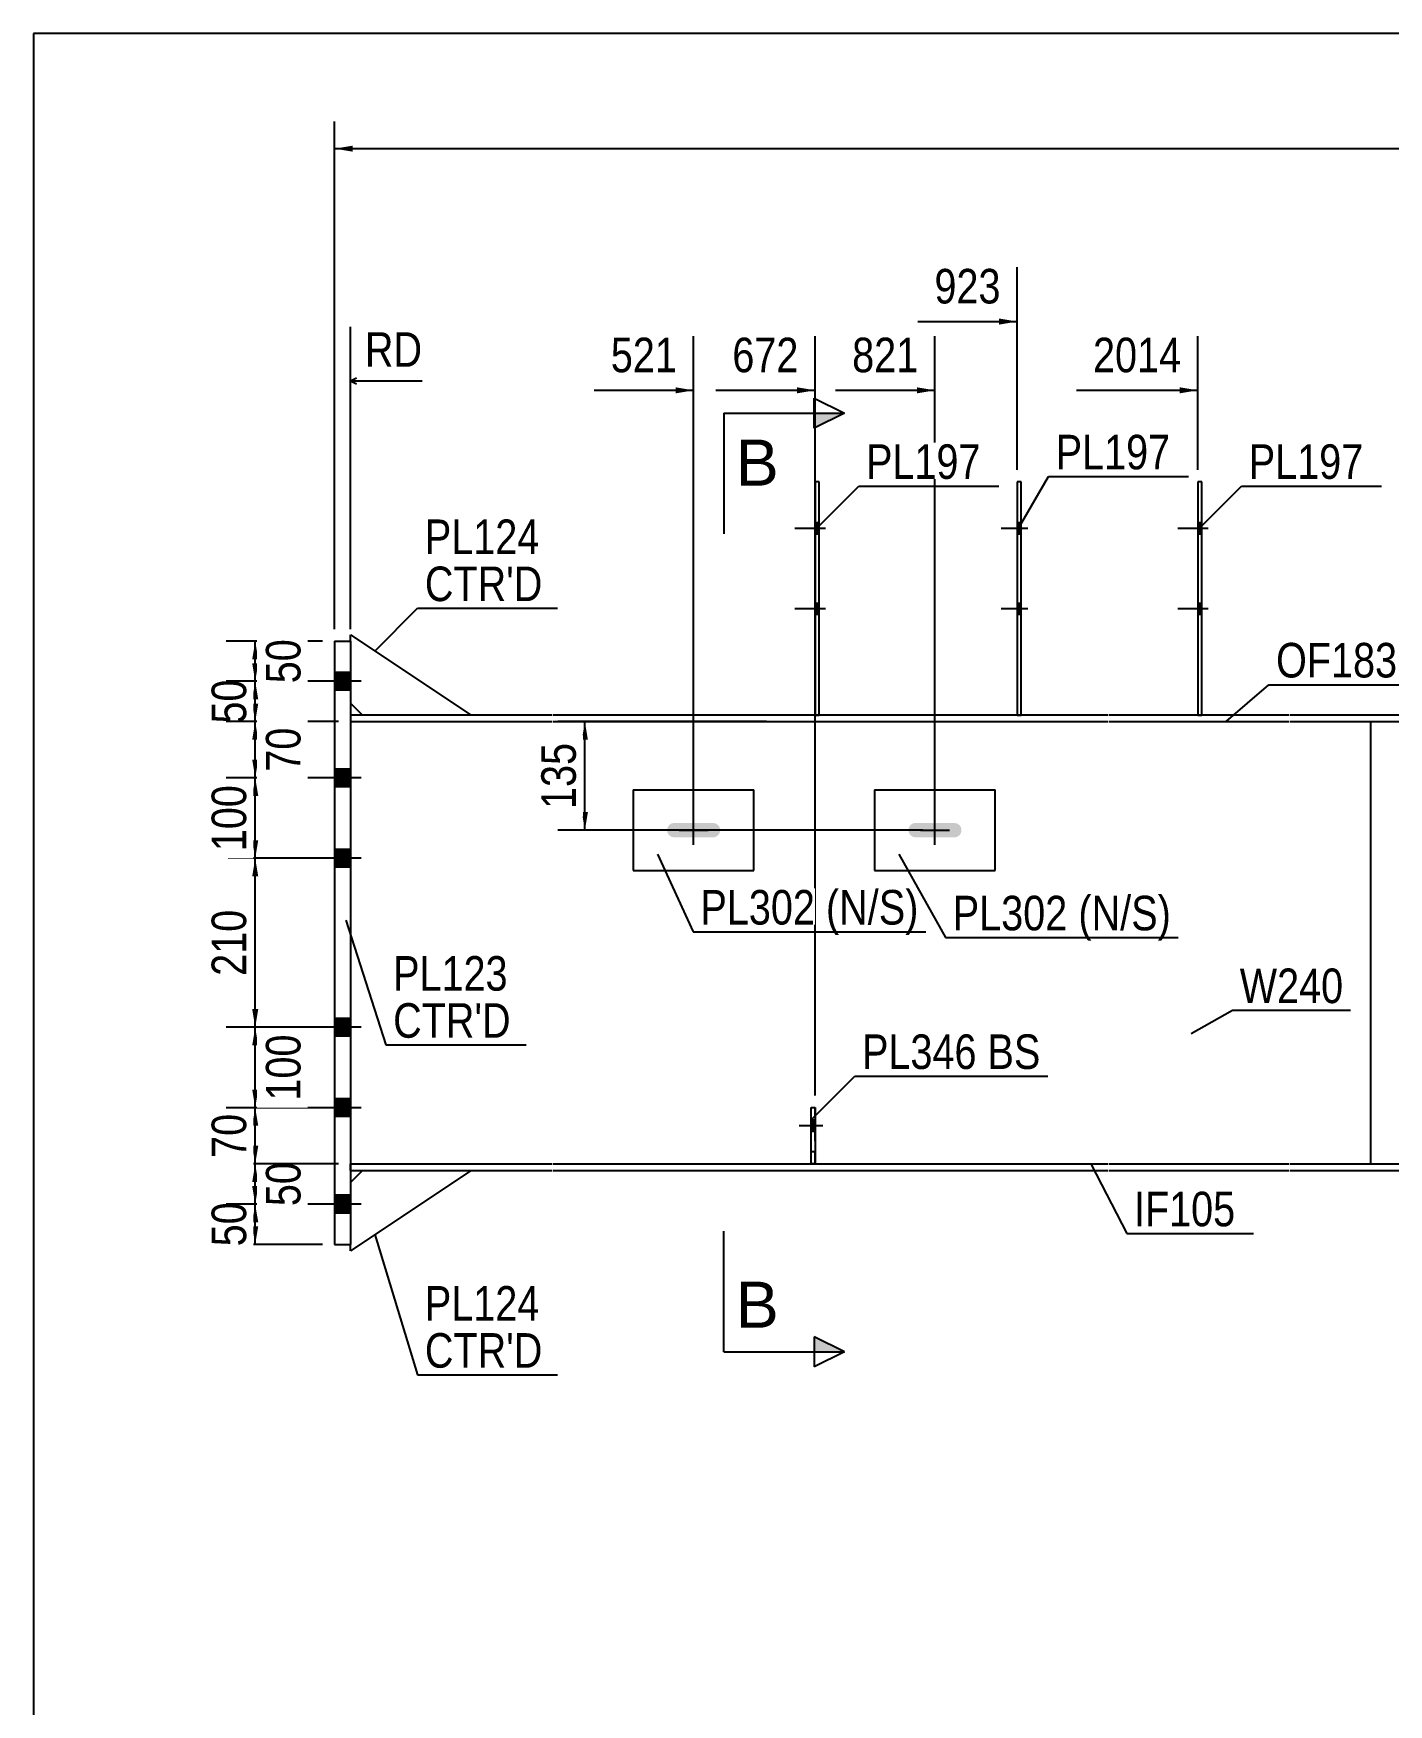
# Model space of a CAD drawing. Header units: millimetres. Extents: x -29 to 374, y -202 to 75.
# Drawn here: x -26.3 to 86, y -63.1 to 75.4 of the extents above; entities that cross this region are included whole.
import ezdxf

# ---------------------------------------------------------------- set-up
doc = ezdxf.new("R2010")
doc.units = ezdxf.units.MM
doc.linetypes.add('DXK_LINE_DOT1', pattern=[1.8814, 0.9407, -0.9407])
doc.linetypes.add('DXK_LINE_DOT2', pattern=[3.9198, 1.9599, -1.9599])
doc.styles.add('Arial', font='ARIAL.TTF', dxfattribs={"height": 0.2})
doc.styles.add('Arial Narrow', font='ARIALN.TTF', dxfattribs={"height": 0.2})

# ---------------------------------------------------------------- blocks, each defined once
blk = doc.blocks.new('Unknown-623588306-1210')
at = {"color": 5, "linetype": 'Continuous'}
for p, q in [((373.72, 75.37), (-26.28, 75.37)), ((-26.28, 75.37), (-26.28, -201.63))]:
    blk.add_line(p, q, dxfattribs=at)
blk = doc.blocks.new('Part-623588306-1544 - 1520')
at = {"color": 2, "linetype": 'Continuous'}
for p, q in [((23.43, 12.67), (33.43, 12.67)), ((23.43, 12.67), (23.43, 6)), ((33.43, 6), (33.43, 12.67)), ((23.43, 6), (33.43, 6))]:
    blk.add_line(p, q, dxfattribs=at)
blk = doc.blocks.new('Part-623588306-1549 - 1520')
at = {"color": 2, "linetype": 'Continuous'}
for p, q in [((16.67, 18.87), (0, 18.87)), ((0, 18.33), (16.67, 18.33)), ((62.78, 18.87), (16.77, 18.87)), ((16.77, 18.33), (62.78, 18.33)), ((77.75, 18.87), (62.88, 18.87)), ((62.88, 18.33), (77.75, 18.33)), ((91.18, 18.87), (77.85, 18.87)), ((77.85, 18.33), (91.18, 18.33)), ((97.95, 18.87), (91.28, 18.87)), ((91.28, 18.33), (97.95, 18.33)), ((97.95, 18.33), (97.95, 18.87))]:
    blk.add_line(p, q, dxfattribs=at)
at = {"color": 7, "linetype": 'DXK_LINE_DOT1'}
blk.add_line((0, 18.87), (0, 18.33), dxfattribs=at)
blk = doc.blocks.new('Bolt-623588306-2225 - 1520')
at = {"linetype": 'Continuous'}
for points in [[(55.58, 33.87), (55.58, 34.8), (55.25, 34.8), (55.25, 33.87)], [(55.58, 33.87), (55.58, 34.8), (55.25, 34.8), (55.25, 33.87)], [(55.58, 27.2), (55.58, 28.13), (55.25, 28.13), (55.25, 27.2)], [(55.58, 27.2), (55.58, 28.13), (55.25, 28.13), (55.25, 27.2)]]:
    blk.add_hatch(color=3, dxfattribs=at).paths.add_polyline_path(points)
at = {"color": 3, "linetype": 'Continuous'}
for p, q in [((55.58, 34.8), (55.25, 34.8)), ((55.58, 34.8), (55.25, 34.8)), ((56.12, 34.33), (53.92, 34.33)), ((56.12, 34.33), (53.92, 34.33)), ((55.58, 33.87), (55.25, 33.87)), ((55.58, 33.87), (55.25, 33.87)), ((55.58, 28.13), (55.25, 28.13)), ((55.58, 28.13), (55.25, 28.13)), ((56.12, 27.67), (53.92, 27.67)), ((56.12, 27.67), (53.92, 27.67)), ((55.58, 27.2), (55.25, 27.2)), ((55.58, 27.2), (55.25, 27.2))]:
    blk.add_line(p, q, dxfattribs=at)
blk = doc.blocks.new('Part-623588306-1620 - 1520')
at = {"color": 2, "linetype": 'Continuous'}
for p, q in [((0, -18.33), (16.67, -18.33)), ((0, -18.87), (16.67, -18.87)), ((16.77, -18.33), (62.78, -18.33)), ((16.77, -18.87), (62.78, -18.87)), ((62.88, -18.33), (77.75, -18.33)), ((62.88, -18.87), (77.75, -18.87)), ((77.85, -18.33), (91.18, -18.33)), ((77.85, -18.87), (91.18, -18.87)), ((91.28, -18.33), (97.95, -18.33)), ((91.28, -18.87), (97.95, -18.87)), ((97.95, -18.87), (97.95, -18.33))]:
    blk.add_line(p, q, dxfattribs=at)
at = {"color": 7, "linetype": 'DXK_LINE_DOT1'}
blk.add_line((0, -18.87), (0, -18.33), dxfattribs=at)
blk = doc.blocks.new('Part-623588306-1642 - 1520')
at = {"color": 2, "linetype": 'Continuous'}
blk.add_line((84.52, 18.33), (84.52, -18.33), dxfattribs=at)
at = {"color": 7, "linetype": 'DXK_LINE_DOT1'}
for p, q in [((84.52, 18.33), (91.18, 18.33)), ((91.28, 18.33), (109.19, 18.33)), ((109.29, 18.33), (124.16, 18.33)), ((124.26, 18.33), (139.33, 18.33)), ((139.43, 18.33), (152.76, 18.33)), ((152.86, 18.33), (198.88, 18.33)), ((198.98, 18.33), (214.04, 18.33)), ((214.14, 18.33), (229.01, 18.33)), ((229.11, 18.33), (241.33, 18.33)), ((241.33, 18.33), (241.33, -18.33)), ((84.52, -18.33), (91.18, -18.33)), ((91.28, -18.33), (109.19, -18.33)), ((109.29, -18.33), (124.16, -18.33)), ((124.26, -18.33), (139.33, -18.33)), ((139.43, -18.33), (152.76, -18.33)), ((152.86, -18.33), (198.88, -18.33)), ((198.98, -18.33), (214.04, -18.33)), ((214.14, -18.33), (229.01, -18.33)), ((229.11, -18.33), (241.33, -18.33))]:
    blk.add_line(p, q, dxfattribs=at)
blk = doc.blocks.new('Part-623588306-2126 - 1520')
at = {"color": 7, "linetype": 'DXK_LINE_DOT1'}
for p, q in [((0, 18.33), (0, -18.33)), ((0, 18.33), (16.67, 18.33)), ((16.77, 18.33), (62.78, 18.33)), ((62.88, 18.33), (77.75, 18.33)), ((77.85, 18.33), (84.52, 18.33)), ((0, -18.33), (16.67, -18.33)), ((16.77, -18.33), (62.78, -18.33)), ((62.88, -18.33), (77.75, -18.33)), ((77.85, -18.33), (84.52, -18.33))]:
    blk.add_line(p, q, dxfattribs=at)
at = {"color": 2, "linetype": 'Continuous'}
blk.add_line((84.52, 18.33), (84.52, -18.33), dxfattribs=at)
blk = doc.blocks.new('Part-623588306-1838 - 1520')
at = {"color": 2, "linetype": 'Continuous'}
for p, q in [((10, -18.87), (0, -25.53)), ((1, -18.87), (0, -19.87)), ((0, -25.53), (0, -25))]:
    blk.add_line(p, q, dxfattribs=at)
at = {"color": 7, "linetype": 'DXK_LINE_DOT1'}
for p, q in [((1, -18.87), (10, -18.87)), ((0, -19.87), (0, -25))]:
    blk.add_line(p, q, dxfattribs=at)
blk = doc.blocks.new('Bolt-623588306-2236 - 1520')
at = {"linetype": 'Continuous'}
blk.add_hatch(color=3, dxfattribs=at).paths.add_polyline_path([(50.46, 8.91), (50.59, 9.1), (50.63, 9.33), (50.59, 9.56), (50.46, 9.76), (50.26, 9.89), (50.03, 9.93), (46.83, 9.93), (46.6, 9.89), (46.41, 9.76), (46.28, 9.56), (46.23, 9.33), (46.28, 9.1), (46.41, 8.91), (46.6, 8.78), (46.83, 8.73), (50.03, 8.73), (50.26, 8.78)])
at = {"color": 3, "linetype": 'Continuous'}
for p, q in [((48.43, 8.13), (48.43, 10.53)), ((47.23, 9.33), (49.63, 9.33))]:
    blk.add_line(p, q, dxfattribs=at)
blk = doc.blocks.new('Part-623588306-1804 - 1520')
at = {"color": 2, "linetype": 'Continuous'}
for p, q in [((-1.33, 25), (0, 25)), ((-1.33, 25), (-1.33, -25)), ((0, 25), (0, -25)), ((-1.33, -25), (0, -25))]:
    blk.add_line(p, q, dxfattribs=at)
blk = doc.blocks.new('Part-623588306-2064 - 1520')
at = {"color": 2, "linetype": 'Continuous'}
for p, q in [((55.58, 38.2), (55.25, 38.2)), ((55.25, 38.2), (55.25, 18.87)), ((55.58, 18.87), (55.58, 38.2))]:
    blk.add_line(p, q, dxfattribs=at)
at = {"color": 7, "linetype": 'DXK_LINE_DOT1'}
blk.add_line((55.25, 18.87), (55.58, 18.87), dxfattribs=at)
blk = doc.blocks.new('Part-623588306-1833 - 1520')
at = {"color": 2, "linetype": 'Continuous'}
for p, q in [((0, 25), (0, 25.53)), ((0, 25.53), (10, 18.87)), ((0, 19.87), (1, 18.87))]:
    blk.add_line(p, q, dxfattribs=at)
at = {"color": 7, "linetype": 'DXK_LINE_DOT1'}
for p, q in [((0, 25), (0, 19.87)), ((10, 18.87), (1, 18.87))]:
    blk.add_line(p, q, dxfattribs=at)
blk = doc.blocks.new('Bolt-623588306-11699 - 1520')
at = {"linetype": 'Continuous'}
for points in [[(70.55, 33.87), (70.55, 34.8), (70.22, 34.8), (70.22, 33.87)], [(70.55, 33.87), (70.55, 34.8), (70.22, 34.8), (70.22, 33.87)], [(70.55, 27.2), (70.55, 28.13), (70.22, 28.13), (70.22, 27.2)], [(70.55, 27.2), (70.55, 28.13), (70.22, 28.13), (70.22, 27.2)]]:
    blk.add_hatch(color=3, dxfattribs=at).paths.add_polyline_path(points)
at = {"color": 3, "linetype": 'Continuous'}
for p, q in [((70.55, 34.8), (70.22, 34.8)), ((70.55, 34.8), (70.22, 34.8)), ((71.08, 34.33), (68.55, 34.33)), ((71.08, 34.33), (68.55, 34.33)), ((70.55, 33.87), (70.22, 33.87)), ((70.55, 33.87), (70.22, 33.87)), ((70.55, 28.13), (70.22, 28.13)), ((70.55, 28.13), (70.22, 28.13)), ((71.08, 27.67), (68.55, 27.67)), ((71.08, 27.67), (68.55, 27.67)), ((70.55, 27.2), (70.22, 27.2)), ((70.55, 27.2), (70.22, 27.2))]:
    blk.add_line(p, q, dxfattribs=at)
blk = doc.blocks.new('Part-623588306-1853 - 1520')
at = {"color": 2, "linetype": 'Continuous'}
for p, q in [((43.43, 12.67), (53.43, 12.67)), ((43.43, 12.67), (43.43, 6)), ((53.43, 6), (53.43, 12.67)), ((43.43, 6), (53.43, 6))]:
    blk.add_line(p, q, dxfattribs=at)
blk = doc.blocks.new('Part-623588306-11654 - 1520')
at = {"color": 2, "linetype": 'Continuous'}
for p, q in [((70.55, 38.2), (70.22, 38.2)), ((70.22, 38.2), (70.22, 18.87)), ((70.55, 18.87), (70.55, 38.2))]:
    blk.add_line(p, q, dxfattribs=at)
at = {"color": 7, "linetype": 'DXK_LINE_DOT1'}
blk.add_line((70.22, 18.87), (70.55, 18.87), dxfattribs=at)
blk = doc.blocks.new('Bolt-623588306-2130 - 1520')
at = {"linetype": 'Continuous'}
for points in [[(-1.33, 22.4), (-1.33, 20.93), (0, 20.93), (0, 22.4)], [(-1.33, 22.4), (-1.33, 20.93), (0, 20.93), (0, 22.4)], [(-1.33, 14.4), (-1.33, 12.93), (0, 12.93), (0, 14.4)], [(-1.33, 14.4), (-1.33, 12.93), (0, 12.93), (0, 14.4)], [(-1.33, 7.73), (-1.33, 6.27), (0, 6.27), (0, 7.73)], [(-1.33, 7.73), (-1.33, 6.27), (0, 6.27), (0, 7.73)], [(-1.33, -6.27), (-1.33, -7.73), (0, -7.73), (0, -6.27)], [(-1.33, -6.27), (-1.33, -7.73), (0, -7.73), (0, -6.27)], [(-1.33, -12.93), (-1.33, -14.4), (0, -14.4), (0, -12.93)], [(-1.33, -12.93), (-1.33, -14.4), (0, -14.4), (0, -12.93)], [(-1.33, -20.93), (-1.33, -22.4), (0, -22.4), (0, -20.93)], [(-1.33, -20.93), (-1.33, -22.4), (0, -22.4), (0, -20.93)]]:
    blk.add_hatch(color=3, dxfattribs=at).paths.add_polyline_path(points)
at = {"color": 3, "linetype": 'Continuous'}
for p, q in [((0, 22.4), (-1.33, 22.4)), ((0, 22.4), (-1.33, 22.4)), ((0.89, 21.67), (-5.33, 21.67)), ((0.89, 21.67), (-5.33, 21.67)), ((0, 20.93), (-1.33, 20.93)), ((0, 20.93), (-1.33, 20.93)), ((0, 14.4), (-1.33, 14.4)), ((0, 14.4), (-1.33, 14.4)), ((0.89, 13.67), (-5.33, 13.67)), ((0.89, 13.67), (-5.33, 13.67)), ((0, 12.93), (-1.33, 12.93)), ((0, 12.93), (-1.33, 12.93)), ((0.89, 7), (-5.33, 7)), ((0.89, 7), (-5.33, 7)), ((0, 7.73), (-1.33, 7.73)), ((0, 7.73), (-1.33, 7.73)), ((0, 6.27), (-1.33, 6.27)), ((0, 6.27), (-1.33, 6.27)), ((0, -6.27), (-1.33, -6.27)), ((0, -6.27), (-1.33, -6.27)), ((0.89, -7), (-5.33, -7)), ((0.89, -7), (-5.33, -7)), ((0, -7.73), (-1.33, -7.73)), ((0, -7.73), (-1.33, -7.73)), ((0.89, -13.67), (-5.33, -13.67)), ((0.89, -13.67), (-5.33, -13.67)), ((0, -12.93), (-1.33, -12.93)), ((0, -12.93), (-1.33, -12.93)), ((0, -14.4), (-1.33, -14.4)), ((0, -14.4), (-1.33, -14.4)), ((0.89, -21.67), (-5.33, -21.67)), ((0.89, -21.67), (-5.33, -21.67)), ((0, -20.93), (-1.33, -20.93)), ((0, -20.93), (-1.33, -20.93)), ((0, -22.4), (-1.33, -22.4)), ((0, -22.4), (-1.33, -22.4))]:
    blk.add_line(p, q, dxfattribs=at)
blk = doc.blocks.new('Part-623588306-11651 - 1520')
at = {"color": 2, "linetype": 'Continuous'}
for p, q in [((38.17, -18.31), (38.17, -13.65)), ((38.17, -13.65), (38.5, -13.65)), ((38.5, -13.65), (38.5, -18.31)), ((38.5, -18.31), (38.17, -18.31))]:
    blk.add_line(p, q, dxfattribs=at)
blk = doc.blocks.new('Bolt-623588306-2215 - 1520')
at = {"linetype": 'Continuous'}
blk.add_hatch(color=3, dxfattribs=at).paths.add_polyline_path([(30.46, 8.91), (30.59, 9.1), (30.63, 9.33), (30.59, 9.56), (30.46, 9.76), (30.26, 9.89), (30.03, 9.93), (26.83, 9.93), (26.6, 9.89), (26.41, 9.76), (26.28, 9.56), (26.23, 9.33), (26.28, 9.1), (26.41, 8.91), (26.6, 8.78), (26.83, 8.73), (30.03, 8.73), (30.26, 8.78)])
at = {"color": 3, "linetype": 'Continuous'}
for p, q in [((28.43, 8.13), (28.43, 10.53)), ((27.23, 9.33), (29.63, 9.33))]:
    blk.add_line(p, q, dxfattribs=at)
blk = doc.blocks.new('Part-623588306-11647 - 1520')
at = {"color": 2, "linetype": 'Continuous'}
for p, q in [((38.83, 38.2), (38.5, 38.2)), ((38.5, 38.2), (38.5, 18.87)), ((38.83, 18.87), (38.83, 38.2))]:
    blk.add_line(p, q, dxfattribs=at)
at = {"color": 7, "linetype": 'DXK_LINE_DOT1'}
blk.add_line((38.5, 18.87), (38.83, 18.87), dxfattribs=at)
blk = doc.blocks.new('Part-623588306-11648 - 1520')
at = {"color": 7, "linetype": 'DXK_LINE_DOT1'}
for p, q in [((38.17, -18.31), (38.17, -13.65)), ((38.17, -13.65), (38.5, -13.65)), ((38.5, -18.31), (38.5, -13.65)), ((38.17, -17.31), (38.5, -17.31)), ((38.5, -18.31), (38.17, -18.31))]:
    blk.add_line(p, q, dxfattribs=at)
blk = doc.blocks.new('Bolt-623588306-11692 - 1520')
at = {"linetype": 'Continuous'}
for points in [[(38.83, 33.87), (38.83, 34.8), (38.5, 34.8), (38.5, 33.87)], [(38.83, 33.87), (38.83, 34.8), (38.5, 34.8), (38.5, 33.87)], [(38.83, 27.2), (38.83, 28.13), (38.5, 28.13), (38.5, 27.2)], [(38.83, 27.2), (38.83, 28.13), (38.5, 28.13), (38.5, 27.2)]]:
    blk.add_hatch(color=3, dxfattribs=at).paths.add_polyline_path(points)
at = {"color": 3, "linetype": 'Continuous'}
for p, q in [((38.83, 34.8), (38.5, 34.8)), ((38.83, 34.8), (38.5, 34.8)), ((39.37, 34.33), (36.83, 34.33)), ((39.37, 34.33), (36.83, 34.33)), ((38.83, 33.87), (38.5, 33.87)), ((38.83, 33.87), (38.5, 33.87)), ((38.83, 28.13), (38.5, 28.13)), ((38.83, 28.13), (38.5, 28.13)), ((39.37, 27.67), (36.83, 27.67)), ((39.37, 27.67), (36.83, 27.67)), ((38.83, 27.2), (38.5, 27.2)), ((38.83, 27.2), (38.5, 27.2))]:
    blk.add_line(p, q, dxfattribs=at)
blk = doc.blocks.new('Bolt-623588306-11693 - 1520')
at = {"color": 3, "linetype": 'DXK_LINE_DOT2'}
for p, q in [((39.13, -15.18), (36.93, -15.18)), ((38.5, -14.71), (38.17, -14.71)), ((38.5, -15.65), (38.17, -15.65))]:
    blk.add_line(p, q, dxfattribs=at)
blk = doc.blocks.new('Bolt-623588306-11696 - 1520')
at = {"linetype": 'Continuous'}
blk.add_hatch(color=3, dxfattribs=at).paths.add_polyline_path([(38.5, -15.65), (38.5, -14.71), (38.17, -14.71), (38.17, -15.65)])
at = {"color": 3, "linetype": 'Continuous'}
for p, q in [((38.5, -14.71), (38.17, -14.71)), ((39.03, -15.18), (38.17, -15.18)), ((38.5, -15.65), (38.17, -15.65))]:
    blk.add_line(p, q, dxfattribs=at)
blk = doc.blocks.new('StraightDimension-623588306-11281 - 1520')
at = {"linetype": 'Continuous'}
blk.add_hatch(color=7, dxfattribs=at).paths.add_polyline_path([(26.93, 46.04), (28.43, 45.79), (26.93, 45.54)])
at = {"color": 7, "linetype": 'Continuous'}
for p, q in [((28.43, 10.33), (28.43, 50.29)), ((20.2, 45.79), (28.43, 45.79))]:
    blk.add_line(p, q, dxfattribs=at)
at = {"color": 0, "linetype": 'Continuous'}
blk.add_wipeout([(6.53, 47.14), (6.53, 51.34), (0.59, 51.34), (0.59, 47.14)], dxfattribs=at)
at = {"color": 7, "linetype": 'Continuous'}
for p, q in [((0, 26), (0, 51.04)), ((0.5, 46.79), (0, 46.54)), ((0.5, 46.29), (0, 46.54)), ((5.93, 46.54), (0, 46.54))]:
    blk.add_line(p, q, dxfattribs=at)
at = {"color": 3, "linetype": 'Continuous', "style": 'Arial Narrow'}
blk.add_text('RD', height=2.863, dxfattribs=at).set_placement((1.19, 47.74))
at = {"color": 0}
blk.add_wipeout([(27.66, 46.69), (27.66, 50.89), (20.97, 50.89), (20.97, 46.69)], dxfattribs=at)
at = {"color": 3, "style": 'Arial Narrow'}
blk.add_text('521', height=2.863, dxfattribs=at).set_placement((21.57, 47.29))
blk = doc.blocks.new('StraightDimension-623588306-2860 - 1520')
at = {"linetype": 'Continuous'}
blk.add_hatch(color=7, dxfattribs=at).paths.add_polyline_path([(0.17, 65.57), (-1.33, 65.82), (0.17, 66.07)])
at = {"color": 7, "linetype": 'Continuous'}
for p, q in [((-1.33, 26), (-1.33, 68.07)), ((-1.33, 65.82), (348.03, 65.82))]:
    blk.add_line(p, q, dxfattribs=at)
blk = doc.blocks.new('StraightDimension-623588306-10350 - 1520')
at = {"linetype": 'Continuous'}
for points in [[(-8.15, 20.17), (-7.9, 21.67), (-7.65, 20.17)], [(-7.65, 19.83), (-7.9, 18.33), (-8.15, 19.83)]]:
    blk.add_hatch(color=7, dxfattribs=at).paths.add_polyline_path(points)
at = {"color": 7, "linetype": 'Continuous'}
for p, q in [((-1, 21.67), (-10.15, 21.67)), ((-7.9, 18.33), (-7.9, 21.67)), ((-1, 18.33), (-10.15, 18.33))]:
    blk.add_line(p, q, dxfattribs=at)
at = {"color": 0}
blk.add_wipeout([(-8.05, 22.43), (-12.25, 22.43), (-12.25, 17.57), (-8.05, 17.57)], dxfattribs=at)
at = {"color": 3, "style": 'Arial Narrow'}
blk.add_text('50', height=2.863, rotation=90.0002, dxfattribs=at).set_placement((-8.65, 18.17))
blk = doc.blocks.new('StraightDimension-623588306-11280 - 1520')
at = {"linetype": 'Continuous'}
blk.add_hatch(color=7, dxfattribs=at).paths.add_polyline_path([(37, 46.04), (38.5, 45.79), (37, 45.54)])
at = {"color": 7, "linetype": 'Continuous'}
for p, q in [((38.5, -12.65), (38.5, 50.29)), ((30.27, 45.79), (38.5, 45.79))]:
    blk.add_line(p, q, dxfattribs=at)
at = {"color": 0}
blk.add_wipeout([(37.73, 46.69), (37.73, 50.89), (31.04, 50.89), (31.04, 46.69)], dxfattribs=at)
at = {"color": 3, "style": 'Arial Narrow'}
blk.add_text('672', height=2.863, dxfattribs=at).set_placement((31.64, 47.29))
blk = doc.blocks.new('StraightDimension-623588306-11279 - 1520')
at = {"linetype": 'Continuous'}
blk.add_hatch(color=7, dxfattribs=at).paths.add_polyline_path([(46.93, 46.04), (48.43, 45.79), (46.93, 45.54)])
at = {"color": 7, "linetype": 'Continuous'}
for p, q in [((48.43, 10.33), (48.43, 50.29)), ((40.2, 45.79), (48.43, 45.79))]:
    blk.add_line(p, q, dxfattribs=at)
at = {"color": 0}
blk.add_wipeout([(47.66, 46.69), (47.66, 50.89), (40.97, 50.89), (40.97, 46.69)], dxfattribs=at)
at = {"color": 3, "style": 'Arial Narrow'}
blk.add_text('821', height=2.863, dxfattribs=at).set_placement((41.57, 47.29))
blk = doc.blocks.new('StraightDimension-623588306-2421 - 1520')
at = {"linetype": 'Continuous'}
for points in [[(-8.15, -23.17), (-7.9, -21.67), (-7.65, -23.17)], [(-7.65, -23.5), (-7.9, -25), (-8.15, -23.5)]]:
    blk.add_hatch(color=7, dxfattribs=at).paths.add_polyline_path(points)
at = {"color": 7, "linetype": 'Continuous'}
for p, q in [((-1, -21.67), (-10.15, -21.67)), ((-7.9, -25), (-7.9, -21.67)), ((-2.33, -25), (-10.15, -25))]:
    blk.add_line(p, q, dxfattribs=at)
at = {"color": 0}
blk.add_wipeout([(-8.05, -20.91), (-12.25, -20.91), (-12.25, -25.76), (-8.05, -25.76)], dxfattribs=at)
at = {"color": 3, "style": 'Arial Narrow'}
blk.add_text('50', height=2.863, rotation=90.0002, dxfattribs=at).set_placement((-8.65, -25.16))
blk = doc.blocks.new('StraightDimension-623588306-2438 - 1520')
at = {"linetype": 'Continuous'}
for points in [[(-8.15, -19.83), (-7.9, -18.33), (-7.65, -19.83)], [(-7.65, -20.17), (-7.9, -21.67), (-8.15, -20.17)]]:
    blk.add_hatch(color=7, dxfattribs=at).paths.add_polyline_path(points)
at = {"color": 7, "linetype": 'Continuous'}
for p, q in [((-1, -18.33), (-10.3, -18.33)), ((-7.9, -21.67), (-7.9, -18.33)), ((-1, -21.67), (-10.3, -21.67))]:
    blk.add_line(p, q, dxfattribs=at)
at = {"color": 0}
blk.add_wipeout([(-3.55, -17.57), (-7.75, -17.57), (-7.75, -22.43), (-3.55, -22.43)], dxfattribs=at)
at = {"color": 3, "style": 'Arial Narrow'}
blk.add_text('50', height=2.863, rotation=90.0002, dxfattribs=at).set_placement((-4.15, -21.83))
blk = doc.blocks.new('StraightDimension-623588306-2453 - 1520')
at = {"linetype": 'Continuous'}
for points in [[(-8.15, -15.17), (-7.9, -13.67), (-7.65, -15.17)], [(-7.65, -16.83), (-7.9, -18.33), (-8.15, -16.83)]]:
    blk.add_hatch(color=7, dxfattribs=at).paths.add_polyline_path(points)
at = {"color": 7, "linetype": 'Continuous'}
for p, q in [((-1, -13.67), (-10.15, -13.67)), ((-7.9, -18.33), (-7.9, -13.67)), ((-1, -18.33), (-10.15, -18.33))]:
    blk.add_line(p, q, dxfattribs=at)
at = {"color": 0}
blk.add_wipeout([(-8.05, -13.58), (-12.25, -13.58), (-12.25, -18.43), (-8.05, -18.43)], dxfattribs=at)
at = {"color": 3, "style": 'Arial Narrow'}
blk.add_text('70', height=2.863, rotation=90.0002, dxfattribs=at).set_placement((-8.65, -17.83))
blk = doc.blocks.new('StraightDimension-623588306-2460 - 1520')
at = {"linetype": 'Continuous'}
for points in [[(-8.15, -8.5), (-7.9, -7), (-7.65, -8.5)], [(-7.65, -12.17), (-7.9, -13.67), (-8.15, -12.17)]]:
    blk.add_hatch(color=7, dxfattribs=at).paths.add_polyline_path(points)
at = {"color": 7, "linetype": 'Continuous'}
for p, q in [((-1, -7), (-10.3, -7)), ((-7.9, -13.67), (-7.9, -7)), ((-1, -13.67), (-10.3, -13.67))]:
    blk.add_line(p, q, dxfattribs=at)
at = {"color": 0}
blk.add_wipeout([(-3.55, -6.99), (-7.75, -6.99), (-7.75, -13.68), (-3.55, -13.68)], dxfattribs=at)
at = {"color": 3, "style": 'Arial Narrow'}
blk.add_text('100', height=2.863, rotation=90.0002, dxfattribs=at).set_placement((-4.15, -13.08))
blk = doc.blocks.new('StraightDimension-623588306-2469 - 1520')
at = {"linetype": 'Continuous'}
for points in [[(-8.15, 5.5), (-7.9, 7), (-7.65, 5.5)], [(-7.65, -5.5), (-7.9, -7), (-8.15, -5.5)]]:
    blk.add_hatch(color=7, dxfattribs=at).paths.add_polyline_path(points)
at = {"color": 7, "linetype": 'Continuous'}
for p, q in [((-1, 7), (-10.15, 7)), ((-7.9, -7), (-7.9, 7)), ((-1, -7), (-10.15, -7))]:
    blk.add_line(p, q, dxfattribs=at)
at = {"color": 0}
blk.add_wipeout([(-8.05, 3.34), (-12.25, 3.34), (-12.25, -3.34), (-8.05, -3.34)], dxfattribs=at)
at = {"color": 3, "style": 'Arial Narrow'}
blk.add_text('210', height=2.863, rotation=90.0002, dxfattribs=at).set_placement((-8.65, -2.74))
blk = doc.blocks.new('StraightDimension-623588306-2476 - 1520')
at = {"linetype": 'Continuous'}
for points in [[(-8.15, 12.17), (-7.9, 13.67), (-7.65, 12.17)], [(-7.65, 8.5), (-7.9, 7), (-8.15, 8.5)]]:
    blk.add_hatch(color=7, dxfattribs=at).paths.add_polyline_path(points)
at = {"color": 7, "linetype": 'Continuous'}
for p, q in [((-1, 13.67), (-10.15, 13.67)), ((-7.9, 7), (-7.9, 13.67)), ((-1, 7), (-10.15, 7))]:
    blk.add_line(p, q, dxfattribs=at)
at = {"color": 0}
blk.add_wipeout([(-8.05, 13.68), (-12.25, 13.68), (-12.25, 6.99), (-8.05, 6.99)], dxfattribs=at)
at = {"color": 3, "style": 'Arial Narrow'}
blk.add_text('100', height=2.863, rotation=90.0002, dxfattribs=at).set_placement((-8.65, 7.59))
blk = doc.blocks.new('StraightDimension-623588306-2485 - 1520')
at = {"linetype": 'Continuous'}
for points in [[(-8.15, 16.83), (-7.9, 18.33), (-7.65, 16.83)], [(-7.65, 15.17), (-7.9, 13.67), (-8.15, 15.17)]]:
    blk.add_hatch(color=7, dxfattribs=at).paths.add_polyline_path(points)
at = {"color": 7, "linetype": 'Continuous'}
for p, q in [((-1, 18.33), (-10.3, 18.33)), ((-7.9, 13.67), (-7.9, 18.33)), ((-1, 13.67), (-10.3, 13.67))]:
    blk.add_line(p, q, dxfattribs=at)
at = {"color": 0}
blk.add_wipeout([(-3.55, 18.43), (-7.75, 18.43), (-7.75, 13.58), (-3.55, 13.58)], dxfattribs=at)
at = {"color": 3, "style": 'Arial Narrow'}
blk.add_text('70', height=2.863, rotation=90.0002, dxfattribs=at).set_placement((-4.15, 14.18))
blk = doc.blocks.new('StraightDimension-623588306-2508 - 1520')
at = {"linetype": 'Continuous'}
for points in [[(-8.15, 23.5), (-7.9, 25), (-7.65, 23.5)], [(-7.65, 23.17), (-7.9, 21.67), (-8.15, 23.17)]]:
    blk.add_hatch(color=7, dxfattribs=at).paths.add_polyline_path(points)
at = {"color": 7, "linetype": 'Continuous'}
for p, q in [((-2.33, 25), (-10.3, 25)), ((-7.9, 21.67), (-7.9, 25)), ((-1, 21.67), (-10.3, 21.67))]:
    blk.add_line(p, q, dxfattribs=at)
at = {"color": 0}
blk.add_wipeout([(-3.55, 25.76), (-7.75, 25.76), (-7.75, 20.91), (-3.55, 20.91)], dxfattribs=at)
at = {"color": 3, "style": 'Arial Narrow'}
blk.add_text('50', height=2.863, rotation=90.0002, dxfattribs=at).set_placement((-4.15, 21.51))
blk = doc.blocks.new('StraightDimension-623588306-2536 - 1520')
at = {"linetype": 'Continuous'}
for points in [[(19.17, 16.83), (19.42, 18.33), (19.67, 16.83)], [(19.67, 10.83), (19.42, 9.33), (19.17, 10.83)]]:
    blk.add_hatch(color=7, dxfattribs=at).paths.add_polyline_path(points)
at = {"color": 7, "linetype": 'Continuous'}
for p, q in [((34.46, 18.33), (17.17, 18.33)), ((19.42, 9.33), (19.42, 18.33)), ((47.43, 9.33), (17.17, 9.33))]:
    blk.add_line(p, q, dxfattribs=at)
at = {"color": 0}
blk.add_wipeout([(19.27, 17.18), (15.07, 17.18), (15.07, 10.49), (19.27, 10.49)], dxfattribs=at)
at = {"color": 3, "style": 'Arial Narrow'}
blk.add_text('135', height=2.863, rotation=90.0002, dxfattribs=at).set_placement((18.67, 11.09))
blk = doc.blocks.new('StraightDimension-623588306-11277 - 1520')
at = {"linetype": 'Continuous'}
blk.add_hatch(color=7, dxfattribs=at).paths.add_polyline_path([(68.72, 46.04), (70.22, 45.79), (68.72, 45.54)])
at = {"color": 7, "linetype": 'Continuous'}
for p, q in [((70.22, 39.2), (70.22, 50.29)), ((60.15, 45.79), (70.22, 45.79))]:
    blk.add_line(p, q, dxfattribs=at)
at = {"color": 0}
blk.add_wipeout([(69.44, 46.69), (69.44, 50.89), (60.93, 50.89), (60.93, 46.69)], dxfattribs=at)
at = {"color": 3, "style": 'Arial Narrow'}
blk.add_text('2014', height=2.863, dxfattribs=at).set_placement((61.53, 47.29))
blk = doc.blocks.new('StraightDimension-623588306-11278 - 1520')
at = {"linetype": 'Continuous'}
blk.add_hatch(color=7, dxfattribs=at).paths.add_polyline_path([(53.75, 51.74), (55.25, 51.49), (53.75, 51.24)])
at = {"color": 7, "linetype": 'Continuous'}
for p, q in [((55.25, 39.2), (55.25, 55.99)), ((47.02, 51.49), (55.25, 51.49))]:
    blk.add_line(p, q, dxfattribs=at)
at = {"color": 0}
blk.add_wipeout([(54.48, 52.39), (54.48, 56.59), (47.79, 56.59), (47.79, 52.39)], dxfattribs=at)
at = {"color": 3, "style": 'Arial Narrow'}
blk.add_text('923', height=2.863, dxfattribs=at).set_placement((48.39, 52.99))
blk = doc.blocks.new('Mark-623588306-13486 - 1520')
at = {"color": 0}
blk.add_wipeout([(83.94, 38.45), (83.94, 41.45), (74.44, 41.45), (74.44, 38.45)], dxfattribs=at)
blk.add_wipeout([(83.94, 38.45), (83.94, 41.45), (74.44, 41.45), (74.44, 38.45)], dxfattribs=at)
at = {"color": 7, "linetype": 'Continuous'}
for p, q in [((70.3, 34.31), (73.84, 37.85)), ((73.84, 37.85), (85.44, 37.85))]:
    blk.add_line(p, q, dxfattribs=at)
at = {"color": 3, "style": 'Arial Narrow'}
blk.add_text('PL197', height=2.863, dxfattribs=at).set_placement((74.44, 38.45))
blk = doc.blocks.new('Mark-623588306-1834 - 1520')
at = {"color": 0}
for points in [[(15.66, -31.32), (15.66, -28.32), (6.16, -28.32), (6.16, -31.32)], [(15.91, -35.22), (15.91, -32.22), (6.16, -32.22), (6.16, -35.22)]]:
    blk.add_wipeout(points, dxfattribs=at)
for points in [[(15.66, -31.32), (15.66, -28.32), (6.16, -28.32), (6.16, -31.32)], [(15.91, -35.22), (15.91, -32.22), (6.16, -32.22), (6.16, -35.22)]]:
    blk.add_wipeout(points, dxfattribs=at)
at = {"color": 7, "linetype": 'Continuous'}
for p, q in [((2.02, -24.18), (5.56, -35.82)), ((5.56, -35.82), (17.16, -35.82))]:
    blk.add_line(p, q, dxfattribs=at)
at = {"color": 3, "style": 'Arial Narrow'}
blk.add_text('PL124', height=2.863, dxfattribs=at).set_placement((6.16, -31.32))
at = {"color": 1, "style": 'Arial Narrow'}
blk.add_text("CTR'D", height=2.863, dxfattribs=at).set_placement((6.16, -35.22))
blk = doc.blocks.new('Mark-623588306-1800 - 1520')
at = {"color": 0}
for points in [[(13.04, -3.97), (13.04, -0.97), (3.53, -0.97), (3.53, -3.97)], [(13.29, -7.87), (13.29, -4.87), (3.53, -4.87), (3.53, -7.87)]]:
    blk.add_wipeout(points, dxfattribs=at)
for points in [[(13.04, -3.97), (13.04, -0.97), (3.53, -0.97), (3.53, -3.97)], [(13.29, -7.87), (13.29, -4.87), (3.53, -4.87), (3.53, -7.87)]]:
    blk.add_wipeout(points, dxfattribs=at)
at = {"color": 7, "linetype": 'Continuous'}
for p, q in [((-0.39, 1.88), (2.93, -8.47)), ((2.93, -8.47), (14.54, -8.47))]:
    blk.add_line(p, q, dxfattribs=at)
at = {"color": 3, "style": 'Arial Narrow'}
blk.add_text('PL123', height=2.863, dxfattribs=at).set_placement((3.53, -3.97))
at = {"color": 1, "style": 'Arial Narrow'}
blk.add_text("CTR'D", height=2.863, dxfattribs=at).set_placement((3.53, -7.87))
blk = doc.blocks.new('Mark-623588306-1829 - 1520')
at = {"color": 0}
for points in [[(15.66, 32.22), (15.66, 35.22), (6.16, 35.22), (6.16, 32.22)], [(15.91, 28.32), (15.91, 31.32), (6.16, 31.32), (6.16, 28.32)]]:
    blk.add_wipeout(points, dxfattribs=at)
for points in [[(15.66, 32.22), (15.66, 35.22), (6.16, 35.22), (6.16, 32.22)], [(15.91, 28.32), (15.91, 31.32), (6.16, 31.32), (6.16, 28.32)]]:
    blk.add_wipeout(points, dxfattribs=at)
at = {"color": 7, "linetype": 'Continuous'}
for p, q in [((2.02, 24.18), (5.56, 27.72)), ((5.56, 27.72), (17.16, 27.72))]:
    blk.add_line(p, q, dxfattribs=at)
at = {"color": 3, "style": 'Arial Narrow'}
blk.add_text('PL124', height=2.863, dxfattribs=at).set_placement((6.16, 32.22))
at = {"color": 1, "style": 'Arial Narrow'}
blk.add_text("CTR'D", height=2.863, dxfattribs=at).set_placement((6.16, 28.32))
blk = doc.blocks.new('SectionMark-623588306-2870 - 1520')
at = {"linetype": 'Continuous'}
for points in [[(38.43, 42.64), (38.43, 43.89), (40.93, 43.89)], [(38.43, -33.91), (38.43, -32.66), (40.93, -33.91)]]:
    blk.add_hatch(color=30, dxfattribs=at).paths.add_polyline_path(points)
at = {"color": 30, "linetype": 'Continuous'}
for p, q in [((38.43, 42.64), (38.43, 45.14)), ((38.43, 45.14), (40.93, 43.89)), ((30.93, 43.89), (30.93, 33.89)), ((30.93, 43.89), (40.93, 43.89)), ((40.93, 43.89), (38.43, 42.64)), ((30.93, -33.91), (30.93, -23.91)), ((40.93, -33.91), (38.43, -32.66)), ((38.43, -32.66), (38.43, -35.16)), ((30.93, -33.91), (40.93, -33.91)), ((40.93, -33.91), (38.43, -35.16))]:
    blk.add_line(p, q, dxfattribs=at)
at = {"color": 0, "linetype": 'Continuous'}
for points in [[(35.49, 37.89), (35.49, 41.89), (31.93, 41.89), (31.93, 37.89)], [(35.49, -31.91), (35.49, -27.91), (31.93, -27.91), (31.93, -31.91)]]:
    blk.add_wipeout(points, dxfattribs=at)
at = {"color": 96, "linetype": 'Continuous', "style": 'Arial'}
for p in [(31.93, 37.89), (31.93, -31.91)]:
    blk.add_text('B', height=3.82, dxfattribs=at).set_placement(p)
blk = doc.blocks.new('MarkSet-623588306-13350 - 1520')
at = {"color": 0}
for points in [[(51.89, -10.46), (51.89, -7.46), (42.39, -7.46), (42.39, -10.46)], [(57.18, -10.46), (57.18, -7.46), (52.79, -7.46), (52.79, -10.46)]]:
    blk.add_wipeout(points, dxfattribs=at)
for points in [[(51.89, -10.46), (51.89, -7.46), (42.39, -7.46), (42.39, -10.46)], [(57.18, -10.46), (57.18, -7.46), (52.79, -7.46), (52.79, -10.46)]]:
    blk.add_wipeout(points, dxfattribs=at)
at = {"color": 7, "linetype": 'Continuous'}
for p, q in [((38.25, -14.6), (41.79, -11.06)), ((41.79, -11.06), (57.78, -11.06))]:
    blk.add_line(p, q, dxfattribs=at)
at = {"color": 3, "style": 'Arial Narrow'}
for s, p in [('PL346', (42.39, -10.46)), ('BS', (52.79, -10.46))]:
    blk.add_text(s, height=2.863, dxfattribs=at).set_placement(p)
blk = doc.blocks.new('Mark-623588306-13429 - 1520')
at = {"color": 0}
for points in [[(38.5, 1.51), (38.5, 4.51), (29, 4.51), (29, 1.51)], [(47.07, 1.51), (47.07, 4.51), (39.4, 4.51), (39.4, 1.51)]]:
    blk.add_wipeout(points, dxfattribs=at)
for points in [[(38.5, 1.51), (38.5, 4.51), (29, 4.51), (29, 1.51)], [(47.07, 1.51), (47.07, 4.51), (39.4, 4.51), (39.4, 1.51)]]:
    blk.add_wipeout(points, dxfattribs=at)
at = {"color": 7, "linetype": 'Continuous'}
for p, q in [((25.45, 7.35), (28.4, 0.91)), ((28.4, 0.91), (47.67, 0.91))]:
    blk.add_line(p, q, dxfattribs=at)
at = {"color": 3, "style": 'Arial Narrow'}
for s, p in [('PL302', (29, 1.51)), ('(N/', (39.4, 1.51)), ('S)', (43.78, 1.51))]:
    blk.add_text(s, height=2.863, dxfattribs=at).set_placement(p)
blk = doc.blocks.new('Mark-623588306-13432 - 1520')
at = {"color": 0}
blk.add_wipeout([(86.75, 21.99), (86.75, 24.99), (76.7, 24.99), (76.7, 21.99)], dxfattribs=at)
blk.add_wipeout([(86.75, 21.99), (86.75, 24.99), (76.7, 24.99), (76.7, 21.99)], dxfattribs=at)
at = {"color": 7, "linetype": 'Continuous'}
for p, q in [((72.56, 18.33), (76.1, 21.39)), ((76.1, 21.39), (88.25, 21.39))]:
    blk.add_line(p, q, dxfattribs=at)
at = {"color": 3, "style": 'Arial Narrow'}
blk.add_text('OF183', height=2.863, dxfattribs=at).set_placement((76.7, 21.99))
blk = doc.blocks.new('Mark-623588306-13444 - 1520')
at = {"color": 0}
blk.add_wipeout([(73.33, -23.5), (73.33, -20.5), (64.92, -20.5), (64.92, -23.5)], dxfattribs=at)
blk.add_wipeout([(73.33, -23.5), (73.33, -20.5), (64.92, -20.5), (64.92, -23.5)], dxfattribs=at)
at = {"color": 7, "linetype": 'Continuous'}
for p, q in [((61.38, -18.38), (64.32, -24.1)), ((64.32, -24.1), (74.83, -24.1))]:
    blk.add_line(p, q, dxfattribs=at)
at = {"color": 3, "style": 'Arial Narrow'}
blk.add_text('IF105', height=2.863, dxfattribs=at).set_placement((64.92, -23.5))
blk = doc.blocks.new('Mark-623588306-13459 - 1520')
at = {"color": 0}
for points in [[(59.42, 1.03), (59.42, 4.03), (49.91, 4.03), (49.91, 1.03)], [(67.98, 1.03), (67.98, 4.03), (60.32, 4.03), (60.32, 1.03)]]:
    blk.add_wipeout(points, dxfattribs=at)
for points in [[(59.42, 1.03), (59.42, 4.03), (49.91, 4.03), (49.91, 1.03)], [(67.98, 1.03), (67.98, 4.03), (60.32, 4.03), (60.32, 1.03)]]:
    blk.add_wipeout(points, dxfattribs=at)
at = {"color": 7, "linetype": 'Continuous'}
for p, q in [((45.45, 7.35), (49.31, 0.43)), ((49.31, 0.43), (68.58, 0.43))]:
    blk.add_line(p, q, dxfattribs=at)
at = {"color": 3, "style": 'Arial Narrow'}
for s, p in [('PL302', (49.91, 1.03)), ('(N/', (60.32, 1.03)), ('S)', (64.7, 1.03))]:
    blk.add_text(s, height=2.863, dxfattribs=at).set_placement(p)
blk = doc.blocks.new('Mark-623588306-13471 - 1520')
at = {"color": 0}
blk.add_wipeout([(67.94, 39.24), (67.94, 42.24), (58.44, 42.24), (58.44, 39.24)], dxfattribs=at)
blk.add_wipeout([(67.94, 39.24), (67.94, 42.24), (58.44, 42.24), (58.44, 39.24)], dxfattribs=at)
at = {"color": 7, "linetype": 'Continuous'}
for p, q in [((55.34, 34.31), (57.84, 38.64)), ((57.84, 38.64), (69.44, 38.64))]:
    blk.add_line(p, q, dxfattribs=at)
at = {"color": 3, "style": 'Arial Narrow'}
blk.add_text('PL197', height=2.863, dxfattribs=at).set_placement((58.44, 39.24))
blk = doc.blocks.new('Mark-623588306-13477 - 1520')
at = {"color": 0}
blk.add_wipeout([(82.27, -5), (82.27, -2), (73.69, -2), (73.69, -5)], dxfattribs=at)
blk.add_wipeout([(82.27, -5), (82.27, -2), (73.69, -2), (73.69, -5)], dxfattribs=at)
at = {"color": 7, "linetype": 'Continuous'}
for p, q in [((69.66, -7.53), (73.09, -5.6)), ((73.09, -5.6), (82.87, -5.6))]:
    blk.add_line(p, q, dxfattribs=at)
at = {"color": 3, "style": 'Arial Narrow'}
blk.add_text('W240', height=2.863, dxfattribs=at).set_placement((73.69, -5))
blk = doc.blocks.new('Mark-623588306-13483 - 1520')
at = {"color": 0}
blk.add_wipeout([(52.23, 38.45), (52.23, 41.45), (42.72, 41.45), (42.72, 38.45)], dxfattribs=at)
blk.add_wipeout([(52.23, 38.45), (52.23, 41.45), (42.72, 41.45), (42.72, 38.45)], dxfattribs=at)
at = {"color": 7, "linetype": 'Continuous'}
for p, q in [((38.59, 34.31), (42.12, 37.85)), ((42.12, 37.85), (53.73, 37.85))]:
    blk.add_line(p, q, dxfattribs=at)
at = {"color": 3, "style": 'Arial Narrow'}
blk.add_text('PL197', height=2.863, dxfattribs=at).set_placement((42.72, 38.45))

msp = doc.modelspace()

# ---------------------------------------------------------------- block references
for name in ['Unknown-623588306-1210', 'Part-623588306-11647 - 1520', 'Part-623588306-2064 - 1520', 'Part-623588306-11654 - 1520', 'Bolt-623588306-11692 - 1520', 'Bolt-623588306-2225 - 1520', 'Bolt-623588306-11699 - 1520', 'Part-623588306-1804 - 1520', 'Part-623588306-1833 - 1520', 'Bolt-623588306-2130 - 1520', 'Part-623588306-1549 - 1520', 'Part-623588306-2126 - 1520', 'Part-623588306-1642 - 1520', 'Part-623588306-1544 - 1520', 'Part-623588306-1853 - 1520', 'Bolt-623588306-2215 - 1520', 'Bolt-623588306-2236 - 1520', 'Part-623588306-11651 - 1520', 'Part-623588306-11648 - 1520', 'Bolt-623588306-11693 - 1520', 'Bolt-623588306-11696 - 1520', 'Part-623588306-1620 - 1520', 'Part-623588306-1838 - 1520']:
    msp.add_blockref(name, (0, 0))

# ---------------------------------------------------------------- next in the draw order: block references
for name in ['StraightDimension-623588306-11281 - 1520', 'Mark-623588306-13432 - 1520', 'StraightDimension-623588306-10350 - 1520', 'Mark-623588306-13477 - 1520', 'Mark-623588306-13444 - 1520', 'StraightDimension-623588306-2421 - 1520', 'Mark-623588306-1834 - 1520']:
    msp.add_blockref(name, (0, 0))

# ---------------------------------------------------------------- next in the draw order: block references
for name in ['StraightDimension-623588306-2860 - 1520', 'StraightDimension-623588306-2438 - 1520']:
    msp.add_blockref(name, (0, 0))

# ---------------------------------------------------------------- next in the draw order: block references
for name in ['StraightDimension-623588306-11280 - 1520', 'StraightDimension-623588306-11279 - 1520', 'StraightDimension-623588306-11277 - 1520', 'Mark-623588306-1829 - 1520', 'StraightDimension-623588306-2508 - 1520', 'StraightDimension-623588306-2453 - 1520']:
    msp.add_blockref(name, (0, 0))

# ---------------------------------------------------------------- next in the draw order: block references
for name in ['StraightDimension-623588306-11278 - 1520', 'Mark-623588306-13486 - 1520', 'StraightDimension-623588306-2536 - 1520', 'StraightDimension-623588306-2460 - 1520']:
    msp.add_blockref(name, (0, 0))

# ---------------------------------------------------------------- next in the draw order: block references
for name in ['SectionMark-623588306-2870 - 1520', 'Mark-623588306-13471 - 1520', 'StraightDimension-623588306-2469 - 1520']:
    msp.add_blockref(name, (0, 0))

# ---------------------------------------------------------------- next in the draw order: block references
for name in ['Mark-623588306-13483 - 1520', 'StraightDimension-623588306-2476 - 1520', 'Mark-623588306-13429 - 1520', 'Mark-623588306-1800 - 1520', 'MarkSet-623588306-13350 - 1520']:
    msp.add_blockref(name, (0, 0))

# ---------------------------------------------------------------- next in the draw order: block references
for name in ['StraightDimension-623588306-2485 - 1520', 'Mark-623588306-13459 - 1520']:
    msp.add_blockref(name, (0, 0))

doc.saveas('drawing.dxf')
